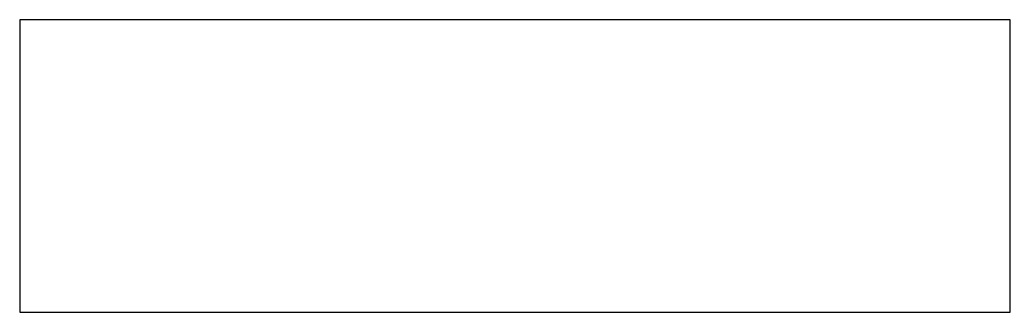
# Model space of a CAD drawing. Header units: metres. Extents: x 0 to 155, y 0 to 46.
import ezdxf

# ---------------------------------------------------------------- set-up
doc = ezdxf.new("R2010")
doc.units = ezdxf.units.M

msp = doc.modelspace()

# ---------------------------------------------------------------- linework, layer by layer
for p, q in [((155, 45.75), (0, 45.75)), ((0, 45.75), (0, 0)), ((155, 0), (155, 45.75)), ((0, 0), (155, 0))]:
    msp.add_line(p, q)

doc.saveas('drawing.dxf')
